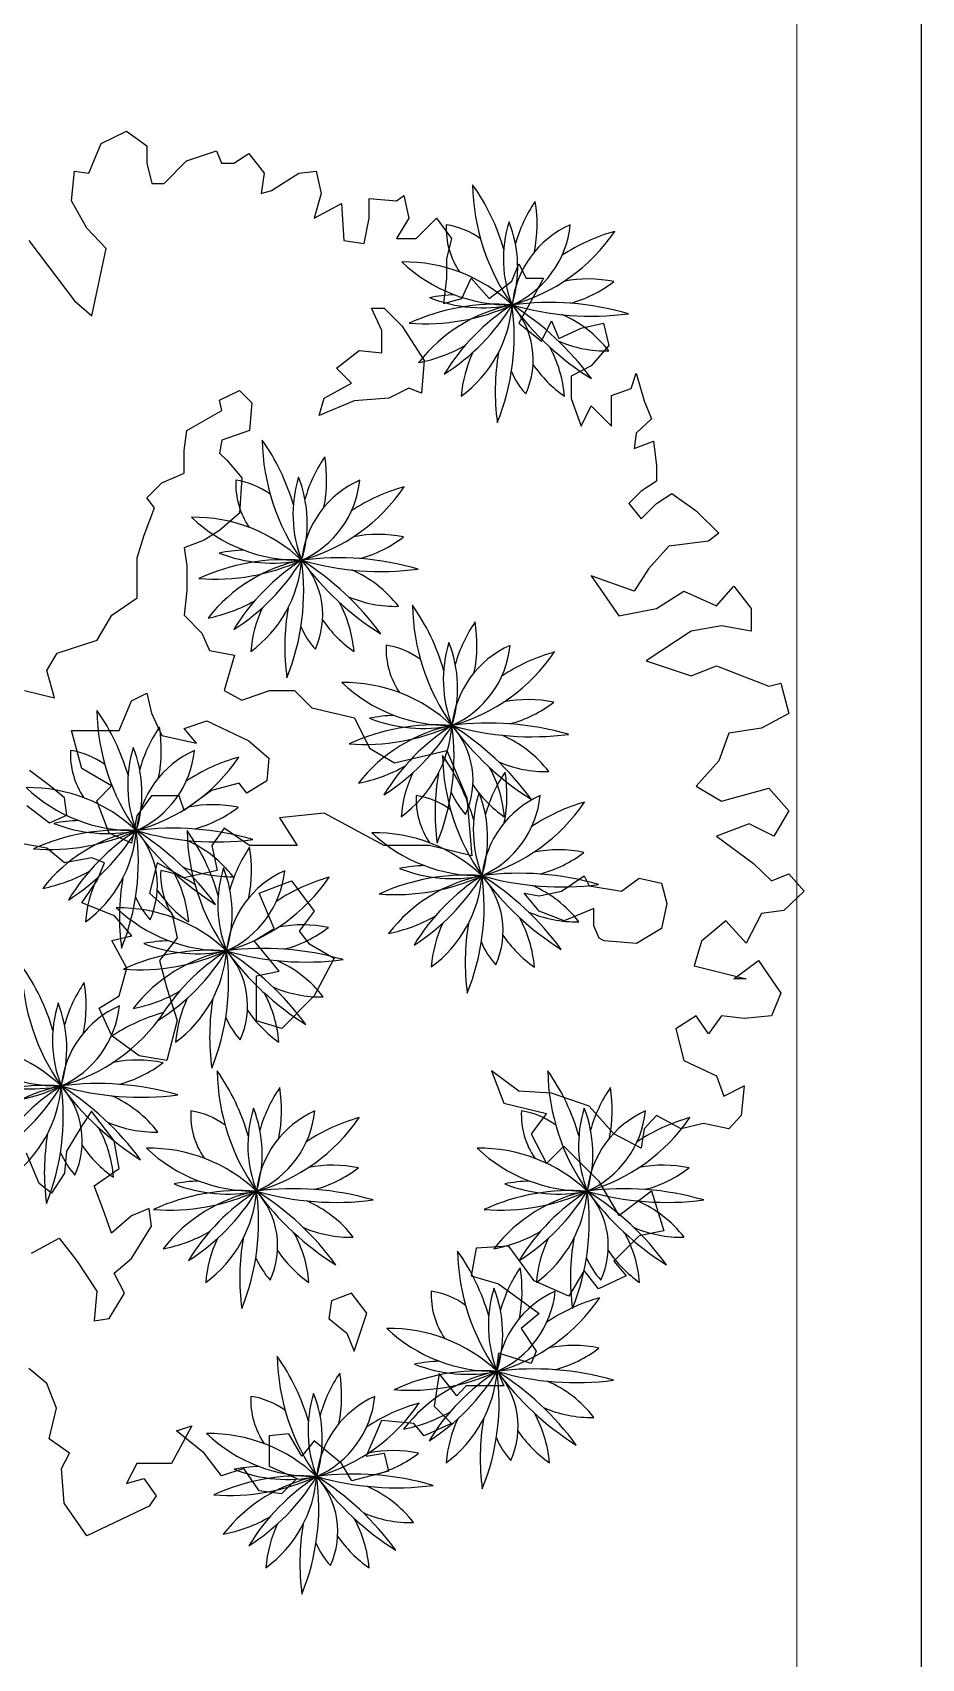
# Model space of a CAD drawing. Header units: millimetres. Extents: x -33522418 to 16198808, y -126322335 to -58690945.
# Drawn here: x -33261776.1 to -33261597.8, y -126317385.7 to -126317059.8 of the extents above; entities that cross this region are included whole.
import ezdxf

# ---------------------------------------------------------------- set-up
doc = ezdxf.new("R2010")
doc.units = ezdxf.units.MM
doc.header["$LTSCALE"] = 10
doc.layers.add('家具内线', color=8, linetype='Continuous')
doc.layers.add('家具外线', color=4, linetype='Continuous')
doc.layers.add('门窗玻', color=18, linetype='Continuous', lineweight=13)

# ---------------------------------------------------------------- blocks, each defined once
blk = doc.blocks.new('MK-ZW-0347')
at = {"layer": '家具内线'}
for p, q in [((-129339.58, 9226.41), (-129342.38, 9232.49)), ((-129342.38, 9232.49), (-129338.87, 9232.49)), ((-129338.87, 9232.49), (-129334.08, 9227.69)), ((-129334.08, 9227.69), (-129327.88, 9218.1)), ((-129339.58, 9220.2), (-129339.58, 9226.41)), ((-129351.98, 9215.99), (-129345.78, 9220.9)), ((-129345.78, 9220.9), (-129339.58, 9220.2)), ((-129347.88, 9211.89), (-129351.98, 9215.99)), ((-129327.88, 9218.1), (-129328.58, 9209.2)), ((-129384.15, 9207.21), (-129378.65, 9209.9)), ((-129378.65, 9209.9), (-129375.26, 9206.51)), ((-129355.37, 9207.8), (-129347.88, 9211.89)), ((-129332.09, 9210.49), (-129337.59, 9207.8)), ((-129328.58, 9209.2), (-129332.09, 9210.49)), ((-129383.56, 9204.4), (-129384.15, 9207.21)), ((-129375.26, 9206.51), (-129375.96, 9198.9)), ((-129356.77, 9203), (-129355.37, 9207.8)), ((-129347.18, 9207.09), (-129356.77, 9203)), ((-129337.59, 9207.8), (-129347.18, 9207.09)), ((-129393.16, 9198.9), (-129383.56, 9204.4)), ((-129393.86, 9193.4), (-129393.16, 9198.9)), ((-129375.96, 9198.9), (-129383.56, 9196.21)), ((-129393.86, 9187.2), (-129393.86, 9193.4)), ((-129383.56, 9196.21), (-129384.15, 9192.7)), ((-129384.15, 9192.7), (-129382.16, 9190.71)), ((-129382.16, 9190.71), (-129378.07, 9185.91)), ((-129404.15, 9180.41), (-129400.06, 9184.51)), ((-129400.06, 9184.51), (-129393.86, 9187.2)), ((-129378.07, 9185.91), (-129378.65, 9176.2)), ((-129402.05, 9177.6), (-129404.15, 9180.41)), ((-129404.86, 9170.11), (-129402.05, 9177.6)), ((-129378.65, 9176.2), (-129384.15, 9171.4)), ((-129406.84, 9163.91), (-129404.86, 9170.11)), ((-129384.15, 9171.4), (-129388.36, 9168.71)), ((-129388.36, 9168.71), (-129393.86, 9166.6)), ((-129393.86, 9166.6), (-129393.16, 9161.8)), ((-129406.84, 9152.91), (-129406.84, 9163.91)), ((-129393.16, 9161.8), (-129393.16, 9154.9)), ((-129413.75, 9148.11), (-129406.84, 9152.91)), ((-129393.16, 9154.9), (-129393.86, 9148.11)), ((-129417.84, 9141.2), (-129413.75, 9148.11)), ((-129393.86, 9148.11), (-129389.06, 9143.19)), ((-129389.06, 9143.19), (-129386.96, 9138.39)), ((-129428.84, 9137.69), (-129417.84, 9141.2)), ((-129386.96, 9138.39), (-129380.05, 9137.11)), ((-129431.65, 9132.89), (-129428.84, 9137.69)), ((-129380.05, 9137.11), (-129382.86, 9127.39)), ((-129429.54, 9125.4), (-129431.65, 9132.89)), ((-129437.85, 9127.39), (-129429.54, 9125.4)), ((-129408.37, 9124.58), (-129404.15, 9126.69)), ((-129404.15, 9126.69), (-129402.87, 9121.19)), ((-129382.86, 9127.39), (-129378.07, 9124.7)), ((-129378.07, 9124.7), (-129370.46, 9127.39)), ((-129370.46, 9127.39), (-129363.56, 9127.39)), ((-129363.56, 9127.39), (-129358.76, 9122.59)), ((-129411.76, 9116.39), (-129408.37, 9124.58)), ((-129402.87, 9121.19), (-129400.06, 9114.99)), ((-129358.76, 9122.59), (-129347.06, 9119.9)), ((-129422.05, 9105.97), (-129424.86, 9116.39)), ((-129424.86, 9116.39), (-129411.76, 9116.39)), ((-129393.86, 9116.98), (-129387.66, 9119.08)), ((-129390.47, 9112.88), (-129393.86, 9116.98)), ((-129387.66, 9119.08), (-129376.08, 9113.58)), ((-129347.06, 9119.9), (-129342.97, 9111.59)), ((-129400.06, 9114.99), (-129390.47, 9112.88)), ((-129376.08, 9113.58), (-129370.58, 9108.78)), ((-129342.97, 9111.59), (-129336.07, 9107.5)), ((-129370.58, 9108.78), (-129371.16, 9102.58)), ((-129336.07, 9107.5), (-129321.68, 9110.89)), ((-129321.68, 9110.89), (-129316.18, 9097.9)), ((-129430.94, 9101.29), (-129436.44, 9105.39)), ((-129413.86, 9101.18), (-129422.05, 9105.97)), ((-129371.16, 9102.58), (-129376.66, 9099.19)), ((-129426.85, 9097.9), (-129430.94, 9101.29)), ((-129426.15, 9093.1), (-129426.85, 9097.9)), ((-129417.96, 9097.08), (-129413.86, 9101.18)), ((-129402.87, 9098.48), (-129406.96, 9092.98)), ((-129395.26, 9098.48), (-129402.87, 9098.48)), ((-129393.86, 9094.39), (-129395.26, 9098.48)), ((-129386.37, 9099.89), (-129393.86, 9094.39)), ((-129378.77, 9101.88), (-129386.37, 9099.89)), ((-129376.66, 9099.19), (-129378.77, 9101.88)), ((-129316.18, 9097.9), (-129314.78, 9081.98)), ((-129437.14, 9095.79), (-129430.94, 9090.99)), ((-129414.57, 9088.19), (-129417.96, 9097.08)), ((-129355.37, 9093.69), (-129367.65, 9092.4)), ((-129338.87, 9084.79), (-129355.37, 9093.69)), ((-129430.94, 9090.99), (-129426.15, 9093.1)), ((-129406.96, 9092.98), (-129408.37, 9085.38)), ((-129382.86, 9089.59), (-129386.25, 9084.79)), ((-129375.96, 9084.79), (-129382.86, 9089.59)), ((-129367.65, 9092.4), (-129362.86, 9084.79)), ((-129431.65, 9084.09), (-129439.84, 9085.49)), ((-129408.37, 9085.38), (-129414.57, 9088.19)), ((-129386.25, 9084.79), (-129384.85, 9077.89)), ((-129362.86, 9084.79), (-129375.96, 9084.79)), ((-129326.47, 9084.79), (-129338.87, 9084.79)), ((-129314.78, 9081.98), (-129326.47, 9084.79)), ((-129426.85, 9079.99), (-129431.65, 9084.09)), ((-129419.25, 9081.4), (-129426.85, 9079.99)), ((-129415.85, 9079.99), (-129419.25, 9081.4)), ((-129417.84, 9075.19), (-129415.85, 9079.99)), ((-129401.35, 9079.99), (-129403.45, 9071.68)), ((-129393.86, 9075.9), (-129401.35, 9079.99)), ((-129384.85, 9077.89), (-129393.86, 9075.9)), ((-129290.09, 9072.27), (-129283.89, 9076.48)), ((-129283.89, 9076.48), (-129282.49, 9073.67)), ((-129273.6, 9072.27), (-129268.8, 9075.78)), ((-129268.8, 9075.78), (-129262.6, 9074.38)), ((-129422.05, 9068.99), (-129417.84, 9075.19)), ((-129403.45, 9071.68), (-129397.25, 9066.18)), ((-129373.27, 9071.68), (-129364.38, 9075.08)), ((-129369.17, 9061.97), (-129373.27, 9071.68)), ((-129364.38, 9075.08), (-129358.18, 9066.77)), ((-129300.39, 9071.68), (-129296.29, 9070.98)), ((-129296.29, 9066.77), (-129300.39, 9071.68)), ((-129296.29, 9070.98), (-129290.09, 9072.27)), ((-129282.49, 9073.67), (-129273.6, 9072.27)), ((-129262.6, 9074.38), (-129261.19, 9068.87)), ((-129413.05, 9065.48), (-129422.05, 9068.99)), ((-129358.18, 9066.77), (-129362.27, 9061.27)), ((-129289.39, 9064.08), (-129296.29, 9066.77)), ((-129281.2, 9067.47), (-129289.39, 9064.08)), ((-129281.2, 9062.67), (-129281.2, 9067.47)), ((-129261.19, 9068.87), (-129262.6, 9061.97)), ((-129408.25, 9059.98), (-129413.05, 9065.48)), ((-129397.25, 9066.18), (-129395.85, 9059.39)), ((-129279.8, 9059.28), (-129281.2, 9062.67)), ((-129413.75, 9058.69), (-129408.25, 9059.98)), ((-129409.65, 9051.08), (-129413.75, 9058.69)), ((-129395.85, 9059.39), (-129400.64, 9053.19)), ((-129374.67, 9058.58), (-129369.17, 9061.97)), ((-129367.77, 9050.27), (-129374.67, 9058.58)), ((-129362.27, 9061.27), (-129359.58, 9057.87)), ((-129359.58, 9057.87), (-129352.68, 9053.78)), ((-129278.39, 9058.58), (-129279.8, 9059.28)), ((-129269.5, 9057.87), (-129278.39, 9058.58)), ((-129262.6, 9061.97), (-129269.5, 9057.87)), ((-129400.64, 9053.19), (-129398.66, 9045.58)), ((-129352.68, 9053.78), (-129358.18, 9043.48)), ((-129411.76, 9043.48), (-129409.65, 9051.08)), ((-129373.97, 9048.98), (-129367.77, 9050.27)), ((-129373.97, 9036.57), (-129373.97, 9048.98)), ((-129398.66, 9045.58), (-129395.85, 9036.69)), ((-129417.26, 9040.08), (-129411.76, 9043.48)), ((-129413.75, 9032.48), (-129417.26, 9040.08)), ((-129358.18, 9043.48), (-129367.07, 9034.47)), ((-129395.85, 9036.69), (-129398.66, 9025.69)), ((-129367.07, 9034.47), (-129373.97, 9036.57)), ((-129406.26, 9026.98), (-129413.75, 9032.48)), ((-129398.66, 9025.69), (-129406.26, 9026.98)), ((-129419.36, 9011.76), (-129422.05, 9007.66)), ((-129413.16, 9003.57), (-129419.36, 9011.76)), ((-129422.05, 9007.66), (-129426.27, 9000.76)), ((-129433.75, 8991.86), (-129437.26, 9000.17)), ((-129426.27, 9000.76), (-129426.85, 8994.67)), ((-129411.76, 8995.96), (-129413.16, 9003.57)), ((-129418.66, 8991.16), (-129411.76, 8995.96)), ((-129430.36, 8989.17), (-129433.75, 8991.86)), ((-129426.85, 8994.67), (-129430.36, 8989.17)), ((-129415.85, 8983.67), (-129418.66, 8991.16)), ((-129413.86, 8978.17), (-129415.85, 8983.67)), ((-129408.37, 8982.97), (-129413.86, 8978.17)), ((-129403.57, 8984.96), (-129408.37, 8982.97)), ((-129402.87, 8980.16), (-129403.57, 8984.96)), ((-129408.37, 8971.27), (-129402.87, 8980.16)), ((-129435.86, 8972.67), (-129428.25, 8976.77)), ((-129428.25, 8976.77), (-129423.46, 8970.56)), ((-129423.46, 8970.56), (-129417.96, 8962.25)), ((-129413.16, 8967.17), (-129408.37, 8971.27)), ((-129410.35, 8961.67), (-129413.16, 8967.17)), ((-129417.96, 8962.25), (-129418.66, 8954.06)), ((-129414.57, 8954.76), (-129410.35, 8961.67)), ((-129353.38, 8959.56), (-129354.08, 8954.76)), ((-129347.88, 8961.67), (-129353.38, 8959.56)), ((-129343.67, 8956.17), (-129347.88, 8961.67)), ((-129347.18, 8945.75), (-129343.67, 8956.17)), ((-129418.66, 8954.06), (-129414.57, 8954.76)), ((-129354.08, 8954.76), (-129349.17, 8950.67)), ((-129349.17, 8950.67), (-129347.18, 8945.75))]:
    blk.add_line(p, q, dxfattribs=at)
for centre, radius, start, end in [((-129362.68, 9232.36), 58.98, 16.0441, 35.3335), ((-129255.6, 9267.53), 58.98, 181.0347, 215.3335), ((-129265.06, 9239.72), 39.16, 145.5383, 164.4558), ((-129336, 9255.58), 39.16, 348.8253, 9.2585), ((-129300.55, 9254.47), 21.29, 177.3463, 214.3867), ((-129324.97, 9234.41), 21.29, 53.6976, 81.4479), ((-129271.61, 9246.03), 34.49, 162.7458, 201.4439), ((-129336.65, 9243.65), 34.49, 342.7458, 21.4439), ((-129276.7, 9230.63), 27.15, 113.8981, 174.104), ((-129314.71, 9258.25), 27.15, 293.8981, 354.104), ((-129317.19, 9282.05), 50.46, 285.4903, 325.7263), ((-129262.01, 9205), 50.46, 105.4903, 123.6876), ((-129333.39, 9202.08), 43.16, 46.5624, 90.8436), ((-129304.35, 9276.58), 43.16, 226.5624, 270.8436), ((-129282.72, 9206.09), 34.46, 78.242, 101.2871), ((-129296.69, 9267.16), 34.46, 285.0191, 307.5292), ((-129308.17, 9176.34), 57.25, 85.5391, 114.6268), ((-129327.57, 9285.47), 57.25, 265.5391, 294.6268), ((-129295.32, 9191.08), 43.16, 101.2054, 142.1916), ((-129318.41, 9196.2), 40.01, 91.7019, 101.5379), ((-129311.72, 9272.63), 40.01, 248.4565, 281.5379), ((-129272.17, 9183.82), 58.78, 122.4479, 148.7105), ((-129353.95, 9263.95), 58.78, 302.4479, 328.7105), ((-129338.07, 9236.11), 34.46, 306.2366, 355.5237), ((-129366.62, 9224.92), 63.48, 337.9745, 7.6991), ((-129293.51, 9155.56), 78.53, 73.8469, 97.4626), ((-129320.53, 9218.31), 22.62, 335.5328, 41.9453), ((-129345.81, 9166.29), 79.24, 36.2562, 57.9103), ((-129239.81, 9280.29), 79.24, 216.2562, 237.9103), ((-129281.87, 9308.85), 78.53, 253.8469, 277.4626), ((-129302.91, 9200.8), 32.64, 37.7343, 66.5513), ((-129277.9, 9253.4), 32.64, 246.3876, 271.4044), ((-129337.81, 9259.88), 43.16, 281.2054, 299.3927), ((-129283.34, 9205.63), 34.46, 154.6443, 175.5237), ((-129244.86, 9209.62), 63.48, 170.2861, 187.6991), ((-129323.18, 9205.58), 33.98, 4.6144, 28.6926), ((-129283.13, 9224.06), 22.62, 203.2839, 221.9453), ((-129269.84, 9236.16), 33.98, 214.1854, 235.0337), ((-129420.55, 9162.15), 58.98, 16.0441, 35.3335), ((-129313.47, 9197.32), 58.98, 181.0347, 215.3335), ((-129322.94, 9169.51), 39.16, 145.5383, 164.4558), ((-129393.87, 9185.37), 39.16, 348.8253, 9.2585), ((-129358.42, 9184.26), 21.29, 177.3463, 214.3867), ((-129382.85, 9164.2), 21.29, 53.6976, 81.4479), ((-129329.48, 9175.82), 34.49, 162.7458, 201.4439), ((-129394.53, 9173.44), 34.49, 342.7458, 21.4439), ((-129334.58, 9160.42), 27.15, 113.8981, 174.104), ((-129372.58, 9188.04), 27.15, 293.8981, 354.104), ((-129375.06, 9211.84), 50.46, 285.4903, 325.7263), ((-129319.89, 9134.79), 50.46, 105.4903, 123.6876), ((-129391.26, 9131.87), 43.16, 46.5624, 90.8436), ((-129362.22, 9206.37), 43.16, 226.5624, 270.8436), ((-129340.59, 9135.88), 34.46, 78.242, 101.2871), ((-129354.56, 9196.95), 34.46, 285.0191, 307.5292), ((-129376.28, 9125.99), 40.01, 91.7019, 101.5379), ((-129369.59, 9202.42), 40.01, 248.4565, 281.5379), ((-129366.04, 9106.13), 57.25, 85.5391, 114.6268), ((-129385.44, 9215.26), 57.25, 265.5391, 294.6268), ((-129353.2, 9120.87), 43.16, 101.2054, 142.1916), ((-129330.05, 9113.61), 58.78, 122.4479, 148.7105), ((-129411.82, 9193.74), 58.78, 302.4479, 328.7105), ((-129395.94, 9165.9), 34.46, 306.2366, 355.5237), ((-129424.5, 9154.71), 63.48, 337.9745, 7.6991), ((-129351.39, 9085.35), 78.53, 73.8469, 97.4626), ((-129339.74, 9238.64), 78.53, 253.8469, 277.4626), ((-129378.41, 9148.09), 22.62, 335.5328, 41.9453), ((-129403.68, 9096.08), 79.24, 36.2562, 57.9103), ((-129297.69, 9210.07), 79.24, 216.2562, 237.9103), ((-129360.79, 9130.59), 32.64, 37.7343, 66.5513), ((-129395.69, 9189.67), 43.16, 281.2054, 299.3927), ((-129381.06, 9135.37), 33.98, 4.6144, 28.6926), ((-129335.78, 9183.18), 32.64, 246.3876, 271.4044), ((-129341.22, 9135.42), 34.46, 154.6443, 175.5237), ((-129302.74, 9139.4), 63.48, 170.2861, 187.6991), ((-129379.22, 9116.72), 58.98, 16.0441, 35.3335), ((-129272.13, 9151.89), 58.98, 181.0347, 215.3335), ((-129341, 9153.84), 22.62, 203.2839, 221.9453), ((-129327.72, 9165.95), 33.98, 214.1854, 235.0337), ((-129281.6, 9124.08), 39.16, 145.5383, 164.4558), ((-129352.53, 9139.94), 39.16, 348.8253, 9.2585), ((-129317.08, 9138.83), 21.29, 177.3463, 214.3867), ((-129341.51, 9118.77), 21.29, 53.6976, 81.4479), ((-129288.14, 9130.39), 34.49, 162.7458, 201.4439), ((-129353.19, 9128.01), 34.49, 342.7458, 21.4439), ((-129293.24, 9114.99), 27.15, 113.8981, 174.104), ((-129331.25, 9142.6), 27.15, 293.8981, 354.104), ((-129333.72, 9166.41), 50.46, 285.4903, 325.7263), ((-129278.55, 9089.36), 50.46, 105.4903, 123.6876), ((-129349.92, 9086.44), 43.16, 46.5624, 90.8436), ((-129320.88, 9160.94), 43.16, 226.5624, 270.8436), ((-129299.26, 9090.45), 34.46, 78.242, 101.2871), ((-129358.94, 9122.98), 58.98, 181.0347, 215.3335), ((-129466.03, 9087.81), 58.98, 16.0441, 35.3335), ((-129334.94, 9080.56), 40.01, 91.7019, 101.5379), ((-129313.23, 9151.52), 34.46, 285.0191, 307.5292), ((-129368.41, 9095.17), 39.16, 145.5383, 164.4558), ((-129439.34, 9111.03), 39.16, 348.8253, 9.2585), ((-129324.7, 9060.7), 57.25, 85.5391, 114.6268), ((-129344.11, 9169.83), 57.25, 265.5391, 294.6268), ((-129311.86, 9075.44), 43.16, 101.2054, 142.1916), ((-129328.25, 9156.99), 40.01, 248.4565, 281.5379), ((-129288.71, 9068.18), 58.78, 122.4479, 148.7105), ((-129370.48, 9148.31), 58.78, 302.4479, 328.7105), ((-129354.6, 9120.47), 34.46, 306.2366, 355.5237), ((-129383.16, 9109.28), 63.48, 337.9745, 7.6991), ((-129310.05, 9039.92), 78.53, 73.8469, 97.4626), ((-129337.07, 9102.66), 22.62, 335.5328, 41.9453), ((-129298.4, 9193.21), 78.53, 253.8469, 277.4626), ((-129362.34, 9050.65), 79.24, 36.2562, 57.9103), ((-129256.35, 9164.64), 79.24, 216.2562, 237.9103), ((-129374.95, 9101.48), 34.49, 162.7458, 201.4439), ((-129440, 9099.1), 34.49, 342.7458, 21.4439), ((-129319.45, 9085.16), 32.64, 37.7343, 66.5513), ((-129403.89, 9109.92), 21.29, 177.3463, 214.3867), ((-129428.32, 9089.86), 21.29, 53.6976, 81.4479), ((-129380.05, 9086.08), 27.15, 113.8981, 174.104), ((-129418.06, 9113.69), 27.15, 293.8981, 354.104), ((-129420.54, 9137.5), 50.46, 285.4903, 325.7263), ((-129365.36, 9060.45), 50.46, 105.4903, 123.6876), ((-129370.95, 9075.42), 58.98, 16.0441, 35.3335), ((-129263.87, 9110.59), 58.98, 181.0347, 215.3335), ((-129294.44, 9137.75), 32.64, 246.3876, 271.4044), ((-129354.35, 9144.24), 43.16, 281.2054, 299.3927), ((-129299.88, 9089.99), 34.46, 154.6443, 175.5237), ((-129261.4, 9093.97), 63.48, 170.2861, 187.6991), ((-129273.33, 9082.78), 39.16, 145.5383, 164.4558), ((-129339.72, 9089.94), 33.98, 4.6144, 28.6926), ((-129344.27, 9098.64), 39.16, 348.8253, 9.2585), ((-129436.73, 9057.53), 43.16, 46.5624, 90.8436), ((-129407.69, 9132.03), 43.16, 226.5624, 270.8436), ((-129308.81, 9097.53), 21.29, 177.3463, 214.3867), ((-129333.24, 9077.47), 21.29, 53.6976, 81.4479), ((-129299.66, 9108.41), 22.62, 203.2839, 221.9453), ((-129286.38, 9120.52), 33.98, 214.1854, 235.0337), ((-129279.88, 9089.09), 34.49, 162.7458, 201.4439), ((-129344.92, 9086.71), 34.49, 342.7458, 21.4439), ((-129322.98, 9101.3), 27.15, 293.8981, 354.104), ((-129284.97, 9073.69), 27.15, 113.8981, 174.104), ((-129386.07, 9061.54), 34.46, 78.242, 101.2871), ((-129400.04, 9122.61), 34.46, 285.0191, 307.5292), ((-129325.46, 9125.11), 50.46, 285.4903, 325.7263), ((-129270.28, 9048.06), 50.46, 105.4903, 123.6876), ((-129411.51, 9031.79), 57.25, 85.5391, 114.6268), ((-129421.75, 9051.65), 40.01, 91.7019, 101.5379), ((-129415.06, 9128.08), 40.01, 248.4565, 281.5379), ((-129396.86, 9011.01), 78.53, 73.8469, 97.4626), ((-129430.92, 9140.92), 57.25, 265.5391, 294.6268), ((-129398.67, 9046.53), 43.16, 101.2054, 142.1916), ((-129375.52, 9039.26), 58.78, 122.4479, 148.7105), ((-129457.29, 9119.4), 58.78, 302.4479, 328.7105), ((-129441.41, 9091.56), 34.46, 306.2366, 355.5237), ((-129469.97, 9080.37), 63.48, 337.9745, 7.6991), ((-129449.15, 9021.74), 79.24, 36.2562, 57.9103), ((-129343.16, 9135.73), 79.24, 216.2562, 237.9103), ((-129385.21, 9164.3), 78.53, 253.8469, 277.4626), ((-129423.88, 9073.75), 22.62, 335.5328, 41.9453), ((-129406.26, 9056.25), 32.64, 37.7343, 66.5513), ((-129334.14, 9089.94), 58.98, 181.0347, 215.3335), ((-129441.22, 9054.77), 58.98, 16.0441, 35.3335), ((-129341.66, 9045.14), 43.16, 46.5624, 90.8436), ((-129312.62, 9119.64), 43.16, 226.5624, 270.8436), ((-129343.61, 9062.13), 39.16, 145.5383, 164.4558), ((-129414.54, 9077.99), 39.16, 348.8253, 9.2585), ((-129290.99, 9049.15), 34.46, 78.242, 101.2871), ((-129304.96, 9110.22), 34.46, 285.0191, 307.5292), ((-129441.16, 9115.33), 43.16, 281.2054, 299.3927), ((-129386.69, 9061.08), 34.46, 154.6443, 175.5237), ((-129348.21, 9065.06), 63.48, 170.2861, 187.6991), ((-129379.09, 9076.88), 21.29, 177.3463, 214.3867), ((-129403.52, 9056.82), 21.29, 53.6976, 81.4479), ((-129426.53, 9061.03), 33.98, 4.6144, 28.6926), ((-129381.25, 9108.84), 32.64, 246.3876, 271.4044), ((-129350.15, 9068.44), 34.49, 162.7458, 201.4439), ((-129415.19, 9066.06), 34.49, 342.7458, 21.4439), ((-129355.25, 9053.04), 27.15, 113.8981, 174.104), ((-129393.25, 9080.65), 27.15, 293.8981, 354.104), ((-129395.73, 9104.46), 50.46, 285.4903, 325.7263), ((-129340.56, 9027.41), 50.46, 105.4903, 123.6876), ((-129316.43, 9019.4), 57.25, 85.5391, 114.6268), ((-129335.84, 9128.53), 57.25, 265.5391, 294.6268), ((-129303.59, 9034.14), 43.16, 101.2054, 142.1916), ((-129326.67, 9039.26), 40.01, 91.7019, 101.5379), ((-129319.98, 9115.69), 40.01, 248.4565, 281.5379), ((-129280.44, 9026.87), 58.78, 122.4479, 148.7105), ((-129362.21, 9107.01), 58.78, 302.4479, 328.7105), ((-129346.33, 9079.17), 34.46, 306.2366, 355.5237), ((-129374.89, 9067.98), 63.48, 337.9745, 7.6991), ((-129301.78, 8998.62), 78.53, 73.8469, 97.4626), ((-129328.8, 9061.36), 22.62, 335.5328, 41.9453), ((-129354.08, 9009.35), 79.24, 36.2562, 57.9103), ((-129248.08, 9123.34), 79.24, 216.2562, 237.9103), ((-129290.13, 9151.91), 78.53, 253.8469, 277.4626), ((-129373.19, 9091.6), 33.98, 214.1854, 235.0337), ((-129311.18, 9043.86), 32.64, 37.7343, 66.5513), ((-129411.93, 9024.49), 43.16, 46.5624, 90.8436), ((-129382.89, 9098.99), 43.16, 226.5624, 270.8436), ((-129386.47, 9079.5), 22.62, 203.2839, 221.9453), ((-129361.26, 9028.5), 34.46, 78.242, 101.2871), ((-129375.23, 9089.57), 34.46, 285.0191, 307.5292), ((-129346.08, 9102.94), 43.16, 281.2054, 299.3927), ((-129291.61, 9048.69), 34.46, 154.6443, 175.5237), ((-129253.13, 9052.67), 63.48, 170.2861, 187.6991), ((-129331.45, 9048.64), 33.98, 4.6144, 28.6926), ((-129286.17, 9096.45), 32.64, 246.3876, 271.4044), ((-129396.95, 9018.61), 40.01, 91.7019, 101.5379), ((-129390.26, 9095.04), 40.01, 248.4565, 281.5379), ((-129291.39, 9067.11), 22.62, 203.2839, 221.9453), ((-129278.11, 9079.21), 33.98, 214.1854, 235.0337), ((-129386.71, 8998.75), 57.25, 85.5391, 114.6268), ((-129406.11, 9107.88), 57.25, 265.5391, 294.6268), ((-129373.87, 9013.49), 43.16, 101.2054, 142.1916), ((-129350.72, 9006.22), 58.78, 122.4479, 148.7105), ((-129432.49, 9086.36), 58.78, 302.4479, 328.7105), ((-129416.61, 9058.52), 34.46, 306.2366, 355.5237), ((-129445.16, 9047.33), 63.48, 337.9745, 7.6991), ((-129372.06, 8977.97), 78.53, 73.8469, 97.4626), ((-129360.41, 9131.26), 78.53, 253.8469, 277.4626), ((-129399.08, 9040.71), 22.62, 335.5328, 41.9453), ((-129424.35, 8988.7), 79.24, 36.2562, 57.9103), ((-129318.36, 9102.69), 79.24, 216.2562, 237.9103), ((-129486.7, 9017.6), 58.98, 16.0441, 35.3335), ((-129379.61, 9052.77), 58.98, 181.0347, 215.3335), ((-129381.46, 9023.21), 32.64, 37.7343, 66.5513), ((-129389.08, 9024.96), 39.16, 145.5383, 164.4558), ((-129460.01, 9040.82), 39.16, 348.8253, 9.2585), ((-129416.35, 9082.29), 43.16, 281.2054, 299.3927), ((-129401.73, 9027.99), 33.98, 4.6144, 28.6926), ((-129356.44, 9075.8), 32.64, 246.3876, 271.4044), ((-129395.62, 9031.27), 34.49, 162.7458, 201.4439), ((-129460.67, 9028.89), 34.49, 342.7458, 21.4439), ((-129400.72, 9015.87), 27.15, 113.8981, 174.104), ((-129438.73, 9043.48), 27.15, 293.8981, 354.104), ((-129361.89, 9028.04), 34.46, 154.6443, 175.5237), ((-129323.41, 9032.02), 63.48, 170.2861, 187.6991), ((-129441.2, 9067.29), 50.46, 285.4903, 325.7263), ((-129386.03, 8990.24), 50.46, 105.4903, 123.6876), ((-129361.67, 9046.46), 22.62, 203.2839, 221.9453), ((-129348.39, 9058.56), 33.98, 214.1854, 235.0337), ((-129457.4, 8987.32), 43.16, 46.5624, 90.8436), ((-129428.36, 9061.82), 43.16, 226.5624, 270.8436), ((-129406.74, 8991.33), 34.46, 78.242, 101.2871), ((-129420.71, 9052.4), 34.46, 285.0191, 307.5292), ((-129432.96, 8988.69), 58.98, 16.0441, 35.3335), ((-129325.87, 9023.86), 58.98, 181.0347, 215.3335), ((-129342.01, 8988.69), 58.98, 16.0441, 35.3335), ((-129234.93, 9023.86), 58.98, 181.0347, 215.3335), ((-129432.18, 8961.58), 57.25, 85.5391, 114.6268), ((-129451.59, 9070.71), 57.25, 265.5391, 294.6268), ((-129419.34, 8976.32), 43.16, 101.2054, 142.1916), ((-129435.73, 9057.87), 40.01, 248.4565, 281.5379), ((-129396.19, 8969.05), 58.78, 122.4479, 148.7105), ((-129477.96, 9049.19), 58.78, 302.4479, 328.7105), ((-129462.08, 9021.35), 34.46, 306.2366, 355.5237), ((-129490.64, 9010.16), 63.48, 337.9745, 7.6991), ((-129417.53, 8940.8), 78.53, 73.8469, 97.4626), ((-129363.83, 9065.52), 79.24, 216.2562, 237.9103), ((-129444.55, 9003.54), 22.62, 335.5328, 41.9453), ((-129469.82, 8951.53), 79.24, 36.2562, 57.9103), ((-129405.88, 9094.09), 78.53, 253.8469, 277.4626), ((-129335.34, 8996.05), 39.16, 145.5383, 164.4558), ((-129406.27, 9011.91), 39.16, 348.8253, 9.2585), ((-129244.4, 8996.05), 39.16, 145.5383, 164.4558), ((-129315.33, 9011.91), 39.16, 348.8253, 9.2585), ((-129426.93, 8986.03), 32.64, 37.7343, 66.5513), ((-129401.92, 9038.63), 32.64, 246.3876, 271.4044), ((-129370.82, 9010.8), 21.29, 177.3463, 214.3867), ((-129395.25, 8990.74), 21.29, 53.6976, 81.4479), ((-129341.88, 9002.36), 34.49, 162.7458, 201.4439), ((-129406.93, 8999.98), 34.49, 342.7458, 21.4439), ((-129384.99, 9014.57), 27.15, 293.8981, 354.104), ((-129346.98, 8986.96), 27.15, 113.8981, 174.104), ((-129387.46, 9038.38), 50.46, 285.4903, 325.7263), ((-129332.29, 8961.33), 50.46, 105.4903, 123.6876), ((-129279.88, 9010.8), 21.29, 177.3463, 214.3867), ((-129304.31, 8990.74), 21.29, 53.6976, 81.4479), ((-129250.94, 9002.36), 34.49, 162.7458, 201.4439), ((-129315.98, 8999.98), 34.49, 342.7458, 21.4439), ((-129256.04, 8986.96), 27.15, 113.8981, 174.104), ((-129294.04, 9014.57), 27.15, 293.8981, 354.104), ((-129296.52, 9038.38), 50.46, 285.4903, 325.7263), ((-129241.34, 8961.33), 50.46, 105.4903, 123.6876), ((-129368.88, 8994.85), 63.48, 170.2861, 187.6991), ((-129447.2, 8990.82), 33.98, 4.6144, 28.6926), ((-129407.14, 9009.29), 22.62, 203.2839, 221.9453), ((-129393.86, 9021.39), 33.98, 214.1854, 235.0337), ((-129403.66, 8958.41), 43.16, 46.5624, 90.8436), ((-129374.62, 9032.91), 43.16, 226.5624, 270.8436), ((-129312.72, 8958.41), 43.16, 46.5624, 90.8436), ((-129283.68, 9032.91), 43.16, 226.5624, 270.8436), ((-129353, 8962.42), 34.46, 78.242, 101.2871), ((-129366.97, 9023.49), 34.46, 285.0191, 307.5292), ((-129262.05, 8962.42), 34.46, 78.242, 101.2871), ((-129276.02, 9023.49), 34.46, 285.0191, 307.5292), ((-129388.68, 8952.53), 40.01, 91.7019, 101.5379), ((-129381.99, 9028.96), 40.01, 248.4565, 281.5379), ((-129297.74, 8952.53), 40.01, 91.7019, 101.5379), ((-129291.05, 9028.96), 40.01, 248.4565, 281.5379), ((-129378.44, 8932.67), 57.25, 85.5391, 114.6268), ((-129397.85, 9041.8), 57.25, 265.5391, 294.6268), ((-129365.6, 8947.41), 43.16, 101.2054, 142.1916), ((-129342.45, 8940.14), 58.78, 122.4479, 148.7105), ((-129424.22, 9020.28), 58.78, 302.4479, 328.7105), ((-129408.34, 8992.44), 34.46, 306.2366, 355.5237), ((-129436.9, 8981.25), 63.48, 337.9745, 7.6991), ((-129363.79, 8911.89), 78.53, 73.8469, 97.4626), ((-129416.08, 8922.62), 79.24, 36.2562, 57.9103), ((-129310.09, 9036.61), 79.24, 216.2562, 237.9103), ((-129352.14, 9065.18), 78.53, 253.8469, 277.4626), ((-129390.81, 8974.63), 22.62, 335.5328, 41.9453), ((-129373.19, 8957.12), 32.64, 37.7343, 66.5513), ((-129287.5, 8932.67), 57.25, 85.5391, 114.6268), ((-129306.9, 9041.8), 57.25, 265.5391, 294.6268), ((-129274.66, 8947.41), 43.16, 101.2054, 142.1916), ((-129251.5, 8940.14), 58.78, 122.4479, 148.7105), ((-129333.28, 9020.28), 58.78, 302.4479, 328.7105), ((-129317.4, 8992.44), 34.46, 306.2366, 355.5237), ((-129345.95, 8981.25), 63.48, 337.9745, 7.6991), ((-129272.84, 8911.89), 78.53, 73.8469, 97.4626), ((-129299.86, 8974.63), 22.62, 335.5328, 41.9453), ((-129325.14, 8922.62), 79.24, 36.2562, 57.9103), ((-129219.14, 9036.61), 79.24, 216.2562, 237.9103), ((-129261.2, 9065.18), 78.53, 253.8469, 277.4626), ((-129282.24, 8957.12), 32.64, 37.7343, 66.5513), ((-129408.09, 9016.21), 43.16, 281.2054, 299.3927), ((-129393.46, 8961.91), 33.98, 4.6144, 28.6926), ((-129348.18, 9009.72), 32.64, 246.3876, 271.4044), ((-129317.14, 9016.21), 43.16, 281.2054, 299.3927), ((-129302.52, 8961.91), 33.98, 4.6144, 28.6926), ((-129257.23, 9009.72), 32.64, 246.3876, 271.4044), ((-129353.62, 8961.96), 34.46, 154.6443, 175.5237), ((-129315.14, 8965.94), 63.48, 170.2861, 187.6991), ((-129340.12, 8992.48), 33.98, 214.1854, 235.0337), ((-129366.81, 8939.13), 58.98, 16.0441, 35.3335), ((-129259.73, 8974.3), 58.98, 181.0347, 215.3335), ((-129262.67, 8961.96), 34.46, 154.6443, 175.5237), ((-129224.19, 8965.94), 63.48, 170.2861, 187.6991), ((-129249.17, 8992.48), 33.98, 214.1854, 235.0337), ((-129353.4, 8980.38), 22.62, 203.2839, 221.9453), ((-129269.2, 8946.49), 39.16, 145.5383, 164.4558), ((-129340.13, 8962.35), 39.16, 348.8253, 9.2585), ((-129262.46, 8980.38), 22.62, 203.2839, 221.9453), ((-129304.68, 8961.24), 21.29, 177.3463, 214.3867), ((-129329.11, 8941.18), 21.29, 53.6976, 81.4479), ((-129275.74, 8952.8), 34.49, 162.7458, 201.4439), ((-129340.79, 8950.42), 34.49, 342.7458, 21.4439), ((-129280.84, 8937.4), 27.15, 113.8981, 174.104), ((-129318.85, 8965.01), 27.15, 293.8981, 354.104), ((-129321.32, 8988.82), 50.46, 285.4903, 325.7263), ((-129266.15, 8911.77), 50.46, 105.4903, 123.6876), ((-129337.52, 8908.85), 43.16, 46.5624, 90.8436), ((-129308.48, 8983.35), 43.16, 226.5624, 270.8436), ((-129286.85, 8912.86), 34.46, 78.242, 101.2871), ((-129300.82, 8973.93), 34.46, 285.0191, 307.5292), ((-129416.42, 8910.22), 58.98, 16.0441, 35.3335), ((-129309.34, 8945.39), 58.98, 181.0347, 215.3335), ((-129322.54, 8902.97), 40.01, 91.7019, 101.5379), ((-129315.85, 8979.39), 40.01, 248.4565, 281.5379), ((-129318.8, 8917.58), 39.16, 145.5383, 164.4558), ((-129389.74, 8933.44), 39.16, 348.8253, 9.2585), ((-129312.3, 8883.11), 57.25, 85.5391, 114.6268), ((-129331.7, 8992.24), 57.25, 265.5391, 294.6268), ((-129299.46, 8897.85), 43.16, 101.2054, 142.1916), ((-129276.31, 8890.58), 58.78, 122.4479, 148.7105), ((-129358.08, 8970.72), 58.78, 302.4479, 328.7105), ((-129342.2, 8942.88), 34.46, 306.2366, 355.5237), ((-129370.76, 8931.69), 63.48, 337.9745, 7.6991), ((-129297.65, 8862.33), 78.53, 73.8469, 97.4626), ((-129324.67, 8925.07), 22.62, 335.5328, 41.9453), ((-129349.94, 8873.06), 79.24, 36.2562, 57.9103), ((-129243.95, 8987.05), 79.24, 216.2562, 237.9103), ((-129286, 9015.62), 78.53, 253.8469, 277.4626), ((-129307.05, 8907.56), 32.64, 37.7343, 66.5513), ((-129354.29, 8932.33), 21.29, 177.3463, 214.3867), ((-129378.71, 8912.27), 21.29, 53.6976, 81.4479), ((-129325.35, 8923.89), 34.49, 162.7458, 201.4439), ((-129390.39, 8921.51), 34.49, 342.7458, 21.4439), ((-129330.44, 8908.49), 27.15, 113.8981, 174.104), ((-129368.45, 8936.1), 27.15, 293.8981, 354.104), ((-129370.93, 8959.91), 50.46, 285.4903, 325.7263), ((-129315.75, 8882.86), 50.46, 105.4903, 123.6876), ((-129341.95, 8966.65), 43.16, 281.2054, 299.3927), ((-129327.32, 8912.35), 33.98, 4.6144, 28.6926), ((-129282.04, 8960.16), 32.64, 246.3876, 271.4044), ((-129287.48, 8912.4), 34.46, 154.6443, 175.5237), ((-129249, 8916.38), 63.48, 170.2861, 187.6991), ((-129273.98, 8942.92), 33.98, 214.1854, 235.0337), ((-129387.13, 8879.94), 43.16, 46.5624, 90.8436), ((-129358.09, 8954.44), 43.16, 226.5624, 270.8436), ((-129287.26, 8930.82), 22.62, 203.2839, 221.9453), ((-129336.46, 8883.95), 34.46, 78.242, 101.2871), ((-129350.43, 8945.02), 34.46, 285.0191, 307.5292), ((-129361.91, 8854.2), 57.25, 85.5391, 114.6268), ((-129381.31, 8963.33), 57.25, 265.5391, 294.6268), ((-129349.06, 8868.94), 43.16, 101.2054, 142.1916), ((-129372.15, 8874.06), 40.01, 91.7019, 101.5379), ((-129365.46, 8950.48), 40.01, 248.4565, 281.5379), ((-129407.69, 8941.81), 58.78, 302.4479, 328.7105), ((-129325.91, 8861.67), 58.78, 122.4479, 148.7105), ((-129391.81, 8913.97), 34.46, 306.2366, 355.5237), ((-129420.36, 8902.78), 63.48, 337.9745, 7.6991), ((-129347.25, 8833.42), 78.53, 73.8469, 97.4626), ((-129335.61, 8986.71), 78.53, 253.8469, 277.4626), ((-129374.27, 8896.16), 22.62, 335.5328, 41.9453), ((-129399.55, 8844.15), 79.24, 36.2562, 57.9103), ((-129293.55, 8958.14), 79.24, 216.2562, 237.9103), ((-129356.65, 8878.65), 32.64, 37.7343, 66.5513), ((-129331.64, 8931.25), 32.64, 246.3876, 271.4044), ((-129391.55, 8937.74), 43.16, 281.2054, 299.3927), ((-129337.08, 8883.49), 34.46, 154.6443, 175.5237), ((-129298.6, 8887.47), 63.48, 170.2861, 187.6991), ((-129376.92, 8883.44), 33.98, 4.6144, 28.6926), ((-129336.87, 8901.91), 22.62, 203.2839, 221.9453), ((-129323.58, 8914.01), 33.98, 214.1854, 235.0337)]:
    blk.add_arc(centre, radius, start, end, dxfattribs=at)
at = {"layer": '家具外线'}
for p, q in [((-129420.1, 9269.63), (-129416.71, 9277.8)), ((-129416.71, 9277.8), (-129409.74, 9281.19)), ((-129409.74, 9281.19), (-129404.17, 9277.2)), ((-129404.17, 9277.2), (-129404.17, 9272.42)), ((-129404.17, 9272.42), (-129402.77, 9266.84)), ((-129399.39, 9266.84), (-129393.22, 9273.02)), ((-129393.22, 9273.02), (-129385.05, 9275.81)), ((-129385.05, 9275.81), (-129383.66, 9272.42)), ((-129383.66, 9272.42), (-129380.28, 9272.42)), ((-129380.28, 9272.42), (-129376.09, 9275.01)), ((-129376.09, 9275.01), (-129371.91, 9269.63)), ((-129424.87, 9262.06), (-129424.08, 9270.23)), ((-129424.08, 9270.23), (-129420.1, 9269.63)), ((-129371.91, 9269.63), (-129372.71, 9264.06)), ((-129369.92, 9264.85), (-129362.36, 9269.63)), ((-129362.36, 9269.63), (-129357.58, 9270.23)), ((-129357.58, 9270.23), (-129356.19, 9264.06)), ((-129402.77, 9266.84), (-129399.39, 9266.84)), ((-129372.71, 9264.06), (-129369.92, 9264.85)), ((-129356.19, 9264.06), (-129358.18, 9257.28)), ((-129335.48, 9262.06), (-129333.49, 9263.46)), ((-129333.49, 9263.46), (-129332.09, 9257.28)), ((-129420.69, 9254.5), (-129424.87, 9262.06)), ((-129358.18, 9257.28), (-129350.61, 9261.27)), ((-129350.61, 9261.27), (-129350.01, 9251.11)), ((-129343.04, 9257.28), (-129343.04, 9262.66)), ((-129343.04, 9262.66), (-129335.48, 9262.06)), ((-129415.32, 9248.92), (-129420.69, 9254.5)), ((-129344.44, 9250.31), (-129343.04, 9257.28)), ((-129332.09, 9257.28), (-129335.48, 9251.71)), ((-129330.1, 9251.71), (-129324.53, 9257.28)), ((-129324.53, 9257.28), (-129320.35, 9251.71)), ((-129436.62, 9251.11), (-129424.08, 9234.58)), ((-129350.01, 9251.11), (-129344.44, 9250.31)), ((-129335.48, 9251.71), (-129330.1, 9251.71)), ((-129320.35, 9251.71), (-129321.74, 9246.13)), ((-129419.3, 9230.4), (-129415.32, 9248.92)), ((-129321.74, 9246.13), (-129321.74, 9240.75)), ((-129303.82, 9239.96), (-129301.83, 9244.74)), ((-129301.83, 9244.74), (-129299.84, 9240.75)), ((-129321.74, 9240.75), (-129322.54, 9233.78)), ((-129317.56, 9235.18), (-129314.97, 9240.75)), ((-129314.97, 9240.75), (-129309.99, 9235.18)), ((-129309.99, 9235.18), (-129303.82, 9239.96)), ((-129299.84, 9240.75), (-129295.06, 9240.75)), ((-129295.06, 9240.75), (-129298.45, 9234.58)), ((-129424.08, 9234.58), (-129419.3, 9230.4)), ((-129322.54, 9233.78), (-129317.56, 9235.18)), ((-129298.45, 9234.58), (-129301.83, 9228.4)), ((-129301.83, 9228.4), (-129295.66, 9223.42)), ((-129295.66, 9223.42), (-129292.87, 9229)), ((-129292.87, 9229), (-129290.88, 9224.22)), ((-129284.71, 9227.01), (-129278.54, 9228.4)), ((-129278.54, 9228.4), (-129277.14, 9222.23)), ((-129290.88, 9224.22), (-129284.71, 9227.01)), ((-129277.14, 9222.23), (-129281.92, 9216.65)), ((-129281.92, 9216.65), (-129287.5, 9213.86)), ((-129270.97, 9210.48), (-129269.58, 9214.66)), ((-129269.58, 9214.66), (-129267.39, 9207.09)), ((-129287.5, 9213.86), (-129287.5, 9207.69)), ((-129276.35, 9208.49), (-129270.97, 9210.48)), ((-129287.5, 9207.69), (-129284.71, 9200.12)), ((-129284.71, 9200.12), (-129281.92, 9205.7)), ((-129281.92, 9205.7), (-129276.35, 9200.12)), ((-129276.35, 9200.12), (-129276.35, 9208.49)), ((-129267.39, 9207.09), (-129265.4, 9202.11)), ((-129265.4, 9202.11), (-129269.58, 9198.13)), ((-129269.58, 9198.13), (-129270.18, 9193.95)), ((-129270.18, 9193.95), (-129264.8, 9195.94)), ((-129264.8, 9195.94), (-129264, 9189.17)), ((-129264, 9189.17), (-129264, 9184.98)), ((-129264, 9184.98), (-129268.18, 9182.19)), ((-129268.18, 9182.19), (-129271.57, 9178.81)), ((-129271.57, 9178.81), (-129268.18, 9174.63)), ((-129268.18, 9174.63), (-129264, 9178.81)), ((-129264, 9178.81), (-129259.82, 9181.6)), ((-129259.82, 9181.6), (-129253.05, 9176.82)), ((-129253.05, 9176.82), (-129246.88, 9170.64)), ((-129246.88, 9170.64), (-129249.67, 9168.45)), ((-129260.62, 9167.06), (-129266.19, 9160.88)), ((-129249.67, 9168.45), (-129260.62, 9167.06)), ((-129266.19, 9160.88), (-129270.18, 9154.71)), ((-129270.18, 9154.71), (-129281.92, 9158.89)), ((-129281.92, 9158.89), (-129274.36, 9147.94)), ((-129247.48, 9150.72), (-129242.7, 9156.1)), ((-129242.7, 9156.1), (-129237.92, 9149.93)), ((-129264, 9149.93), (-129256.44, 9154.71)), ((-129256.44, 9154.71), (-129247.48, 9150.72)), ((-129274.36, 9147.94), (-129264, 9149.93)), ((-129237.92, 9149.93), (-129237.92, 9143.75)), ((-129254.45, 9143.75), (-129266.79, 9135.59)), ((-129246.08, 9145.15), (-129254.45, 9143.75)), ((-129237.92, 9143.75), (-129246.08, 9145.15)), ((-129266.79, 9135.59), (-129254.45, 9131.4)), ((-129254.45, 9131.4), (-129247.48, 9134.19)), ((-129247.48, 9134.19), (-129233.14, 9128.62)), ((-129233.14, 9128.62), (-129229.76, 9129.41)), ((-129229.76, 9129.41), (-129227.57, 9121.05)), ((-129227.57, 9121.05), (-129235.13, 9117.06)), ((-129235.13, 9117.06), (-129244.09, 9115.67)), ((-129244.09, 9115.67), (-129246.88, 9108.1)), ((-129246.88, 9108.1), (-129253.05, 9101.13)), ((-129253.05, 9101.13), (-129246.08, 9096.95)), ((-129246.08, 9096.95), (-129233.14, 9100.53)), ((-129233.14, 9100.53), (-129227.57, 9094.36)), ((-129227.57, 9094.36), (-129231.75, 9087.39)), ((-129238.52, 9090.77), (-129247.48, 9087.39)), ((-129231.75, 9087.39), (-129238.52, 9090.77)), ((-129247.48, 9087.39), (-129237.32, 9079.82)), ((-129237.32, 9079.82), (-129232.35, 9075.04)), ((-129232.35, 9075.04), (-129227.57, 9077.03)), ((-129227.57, 9077.03), (-129223.39, 9072.25)), ((-129223.39, 9072.25), (-129228.96, 9066.87)), ((-129228.96, 9066.87), (-129235.13, 9066.07)), ((-129244.89, 9064.08), (-129251.66, 9058.5)), ((-129239.32, 9057.91), (-129244.89, 9064.08)), ((-129235.13, 9066.07), (-129239.32, 9057.91)), ((-129251.66, 9058.5), (-129253.65, 9051.73)), ((-129253.65, 9051.73), (-129239.32, 9048.15)), ((-129242.7, 9048.15), (-129235.93, 9053.13)), ((-129235.93, 9053.13), (-129229.76, 9044.16)), ((-129239.32, 9048.15), (-129242.7, 9048.15)), ((-129229.76, 9044.16), (-129232.35, 9037.99)), ((-129253.05, 9037.99), (-129258.63, 9034.4)), ((-129249.67, 9033.01), (-129253.05, 9037.99)), ((-129246.08, 9037.99), (-129249.67, 9033.01)), ((-129239.91, 9037.19), (-129246.08, 9037.99)), ((-129232.35, 9037.99), (-129239.91, 9037.19)), ((-129258.63, 9034.4), (-129256.44, 9025.64)), ((-129301.83, 9017.27), (-129309.4, 9022.85)), ((-129309.4, 9022.85), (-129306.01, 9013.89)), ((-129256.44, 9025.64), (-129247.48, 9021.46)), ((-129247.48, 9021.46), (-129245.49, 9015.88)), ((-129245.49, 9015.88), (-129239.91, 9018.67)), ((-129239.91, 9018.67), (-129240.71, 9010.5)), ((-129306.01, 9013.89), (-129294.27, 9011.1)), ((-129292.87, 9016.68), (-129301.83, 9017.27)), ((-129282.52, 9013.09), (-129292.87, 9016.68)), ((-129275.75, 9005.52), (-129282.52, 9013.09)), ((-129294.27, 9011.1), (-129298.45, 9005.52)), ((-129264, 9010.5), (-129267.39, 9006.92)), ((-129257.23, 9006.92), (-129264, 9010.5)), ((-129240.71, 9010.5), (-129244.09, 9006.92)), ((-129298.45, 9005.52), (-129294.27, 8997.36)), ((-129268.18, 9001.54), (-129275.75, 9005.52)), ((-129267.39, 9006.92), (-129268.18, 9001.54)), ((-129251.06, 9008.31), (-129257.23, 9006.92)), ((-129244.09, 9006.92), (-129251.06, 9008.31)), ((-129294.27, 8997.36), (-129289.49, 9002.14)), ((-129289.49, 9002.14), (-129279.93, 8992.58)), ((-129279.93, 8992.58), (-129274.36, 8983.02)), ((-129274.36, 8983.02), (-129265.4, 8989.79)), ((-129265.4, 8989.79), (-129262.01, 8978.83)), ((-129268.78, 8977.44), (-129275.75, 8970.47)), ((-129262.01, 8978.83), (-129268.78, 8977.44)), ((-129313.58, 8974.05), (-129314.97, 8966.48)), ((-129304.62, 8974.65), (-129313.58, 8974.05)), ((-129297.65, 8965.09), (-129304.62, 8974.65)), ((-129275.75, 8970.47), (-129272.37, 8966.48)), ((-129314.97, 8966.48), (-129307.41, 8964.29)), ((-129307.41, 8964.29), (-129296.26, 8956.13)), ((-129288.09, 8960.91), (-129297.65, 8965.09)), ((-129283.91, 8967.88), (-129288.09, 8960.91)), ((-129279.93, 8962.9), (-129283.91, 8967.88)), ((-129272.37, 8966.48), (-129279.93, 8962.9)), ((-129296.26, 8956.13), (-129301.23, 8951.94)), ((-129301.23, 8951.94), (-129297.05, 8945.77)), ((-129307.41, 8945.17), (-129308, 8940.99)), ((-129298.45, 8942.38), (-129307.41, 8945.17)), ((-129297.05, 8945.77), (-129298.45, 8942.38)), ((-129431.64, 8936.81), (-129436.62, 8940.99)), ((-129323.73, 8939.59), (-129325.13, 8930.63)), ((-129318.95, 8933.42), (-129323.73, 8939.59)), ((-129308, 8940.99), (-129306.01, 8936.21)), ((-129429.05, 8930.03), (-129431.64, 8936.81)), ((-129316.37, 8936.21), (-129318.95, 8933.42)), ((-129310.79, 8936.21), (-129316.37, 8936.21)), ((-129306.01, 8936.21), (-129310.79, 8936.21)), ((-129431.05, 8921.67), (-129429.05, 8930.03)), ((-129325.13, 8930.63), (-129320.35, 8925.85)), ((-129391.82, 8925.25), (-129397.4, 8914.9)), ((-129396, 8923.86), (-129391.82, 8925.25)), ((-129388.44, 8917.69), (-129396, 8923.86)), ((-129339.66, 8926.65), (-129343.84, 8916.89)), ((-129330.7, 8925.85), (-129339.66, 8926.65)), ((-129327.91, 8922.47), (-129330.7, 8925.85)), ((-129320.35, 8925.85), (-129327.91, 8922.47)), ((-129425.47, 8917.69), (-129431.05, 8921.67)), ((-129365.14, 8923.06), (-129370.52, 8922.47)), ((-129370.52, 8922.47), (-129370.52, 8914.1)), ((-129361.56, 8916.89), (-129365.14, 8923.06)), ((-129358.18, 8921.07), (-129361.56, 8916.89)), ((-129350.61, 8914.9), (-129358.18, 8921.07)), ((-129427.66, 8913.5), (-129425.47, 8917.69)), ((-129406.95, 8914.9), (-129409.74, 8909.32)), ((-129397.4, 8914.9), (-129406.95, 8914.9)), ((-129383.66, 8911.51), (-129388.44, 8917.69)), ((-129347.82, 8910.12), (-129350.61, 8914.9)), ((-129343.84, 8916.89), (-129338.86, 8917.69)), ((-129338.86, 8917.69), (-129337.67, 8912.71)), ((-129426.86, 8903.94), (-129427.66, 8913.5)), ((-129409.74, 8909.32), (-129404.96, 8910.71)), ((-129404.96, 8910.71), (-129401.58, 8905.93)), ((-129377.49, 8913.5), (-129383.66, 8911.51)), ((-129373.31, 8907.33), (-129377.49, 8913.5)), ((-129370.52, 8914.1), (-129362.95, 8910.71)), ((-129362.95, 8910.71), (-129367.14, 8906.53)), ((-129337.67, 8912.71), (-129347.82, 8910.12)), ((-129401.58, 8905.93), (-129403.57, 8903.15)), ((-129367.14, 8906.53), (-129373.31, 8907.33)), ((-129420.69, 8894.98), (-129426.86, 8903.94)), ((-129403.57, 8903.15), (-129420.69, 8894.98))]:
    blk.add_line(p, q, dxfattribs=at)

msp = doc.modelspace()

# ---------------------------------------------------------------- linework, layer by layer
at = {"color": 2}
msp.add_lwpolyline([(-33261947.83, -126317743.31), (-33261597.83, -126317743.31), (-33261597.83, -126316743.31), (-33261947.83, -126316743.31)], close=True, dxfattribs=at)
at = {"layer": '门窗玻', "color": 1}
msp.add_lwpolyline([(-33261922.83, -126317718.31), (-33261622.83, -126317718.31), (-33261622.83, -126316768.31), (-33261922.83, -126316768.31)], close=True, dxfattribs=at)

# ---------------------------------------------------------------- block references
at = {"layer": '家具外线', "xscale": 0.7290000002831221, "yscale": 0.7290000021457673, "zscale": 0.7290000000000001}
msp.add_blockref('MK-ZW-0347', (-33167417.51, -126323845.54), dxfattribs=at)

doc.saveas('drawing.dxf')
